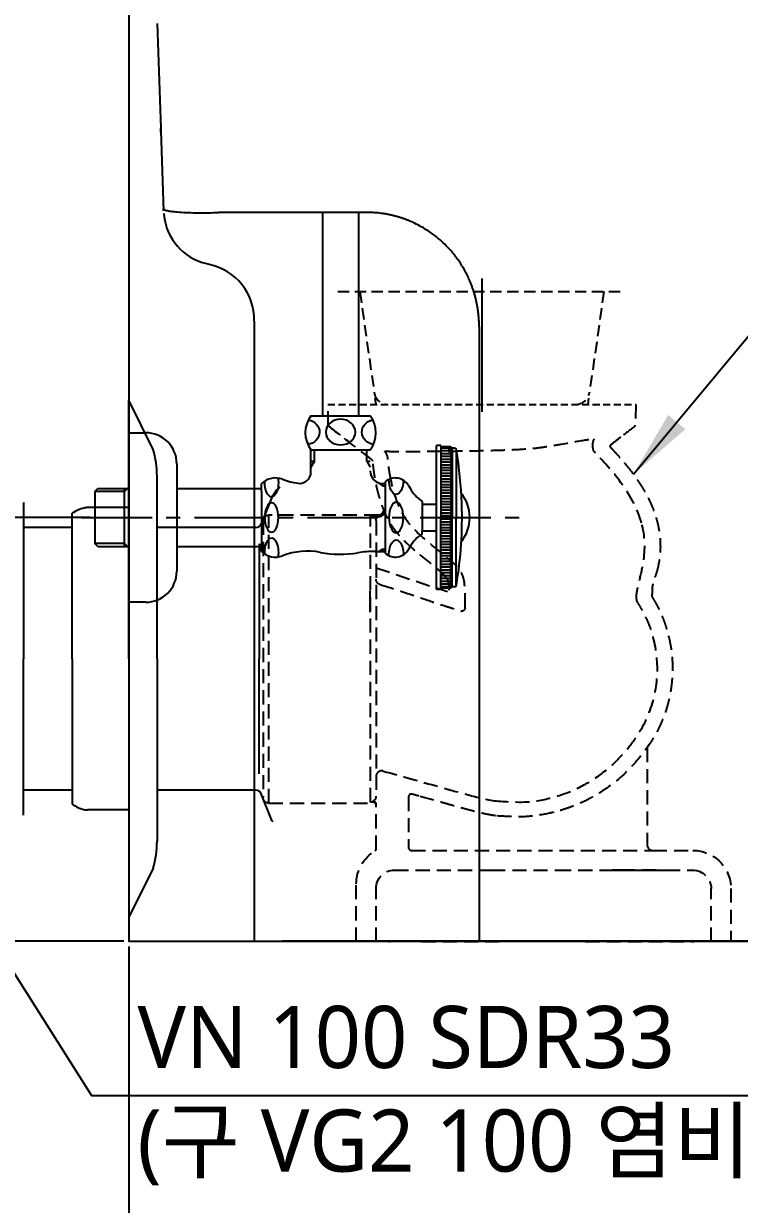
# Model space of a CAD drawing. Extents: x -4358 to 1981, y -50 to 2478.
# Drawn here: x -4144.3 to -3890.9, y 204.5 to 622.4 of the extents above; entities that cross this region are included whole.
import ezdxf

# ---------------------------------------------------------------- set-up
doc = ezdxf.new("R2010")
doc.units = 0
doc.header["$LTSCALE"] = 20
doc.header["$MEASUREMENT"] = 0
for name, pattern in [('CENTER', [2, 1.25, -0.25, 0.25, -0.25]), ('HIDDEN', [0.375, 0.25, -0.125]), ('HIDDEN2', [0.1875, 0.125, -0.0625])]:
    doc.linetypes.add(name, pattern=pattern)
doc.layers.get('0').update_dxf_attribs({"linetype": 'CONTINUOUS'})
doc.layers.get('DEFPOINTS').update_dxf_attribs({"linetype": 'CONTINUOUS'})
for name, color, linetype in [('1', 7, 'CONTINUOUS'), ('2', 2, 'CONTINUOUS'), ('3', 3, 'CONTINUOUS'), ('4', 4, 'CONTINUOUS'), ('6', 6, 'CONTINUOUS'), ('CENTER', 2, 'CENTER'), ('전열', 7, 'CONTINUOUS')]:
    doc.layers.add(name, color=color, linetype=linetype)
doc.styles.add('ROMANS', font='NanumGothic.ttf', dxfattribs={"height": 10.144927})
doc.styles.get("Standard").update_dxf_attribs({"font": 'NanumGothic.ttf'})
doc.dimstyles.get("Standard").update_dxf_attribs({"dimtxt": 2.7, "dimasz": 2.5, "dimexe": 1.5, "dimexo": 1.5, "dimgap": 1.5, "dimtad": 1, "dimdec": 0, "dimlfac": 10, "dimzin": 0, "dimdsep": 46, "dimtxsty": 'Standard', "dimcen": 0, "dimclrt": 2, "dimadec": 0, "dimazin": 0, "dimtfac": 1, "dimtdec": 0, "dimtmove": 0, "dimatfit": 3, "dimfxl": 0, "dimtolj": 1, "dimtzin": 0, "dimarcsym": 0})

# ---------------------------------------------------------------- blocks, each defined once
blk = doc.blocks.new('*D62')
at = {"color": 3, "lineweight": -2}
for p, q in [((-4120.74, 447.62), (-4267.44, 447.62)), ((-4261.44, 423.62), (-4261.44, 397.68)), ((-4261.44, 321.62), (-4261.44, 347.62)), ((-4108.87, 297.62), (-4267.44, 297.62))]:
    blk.add_line(p, q, dxfattribs=at)
at = {"color": 3}
for points in [[(-4265.44, 423.62), (-4257.44, 423.62), (-4261.44, 447.62)], [(-4265.44, 321.62), (-4257.44, 321.62), (-4261.44, 297.62)]]:
    blk.add_solid(points, dxfattribs=at)
at = {"layer": 'DEFPOINTS', "color": 0}
for p in [(-4261.44, 447.62), (-4118.94, 447.62), (-4107.07, 297.62)]:
    blk.add_point(p, dxfattribs=at)
at = {"color": 2, "insert": (-4261.44, 372.65), "char_height": 24, "attachment_point": 5}
blk.add_mtext('\\A1;150', dxfattribs=at)
blk = doc.blocks.new('*D64')
at = {"color": 3, "lineweight": -2}
for p, q in [((-3950.7, 822.85), (-4336.36, 822.85)), ((-4330.36, 798.85), (-4330.36, 585.3)), ((-4330.36, 321.62), (-4330.36, 535.17)), ((-4108.87, 297.62), (-4336.36, 297.62))]:
    blk.add_line(p, q, dxfattribs=at)
at = {"color": 3}
for points in [[(-4334.36, 798.85), (-4326.36, 798.85), (-4330.36, 822.85)], [(-4334.36, 321.62), (-4326.36, 321.62), (-4330.36, 297.62)]]:
    blk.add_solid(points, dxfattribs=at)
at = {"layer": 'DEFPOINTS', "color": 0}
for p in [(-3948.9, 822.85), (-4330.36, 297.62), (-4107.07, 297.62)]:
    blk.add_point(p, dxfattribs=at)
at = {"color": 2, "insert": (-4330.36, 560.24), "char_height": 24, "attachment_point": 5}
blk.add_mtext('\\A1;520', dxfattribs=at)
blk = doc.blocks.new('*D57')
at = {"color": 3, "lineweight": -2}
for p, q in [((-3812.07, 325.82), (-3812.07, 144.64)), ((-4107.07, 295.82), (-4107.07, 144.64)), ((-4083.07, 150.64), (-3836.07, 150.64))]:
    blk.add_line(p, q, dxfattribs=at)
at = {"color": 3}
for points in [[(-4083.07, 154.64), (-4083.07, 146.64), (-4107.07, 150.64)], [(-3836.07, 154.64), (-3836.07, 146.64), (-3812.07, 150.64)]]:
    blk.add_solid(points, dxfattribs=at)
at = {"layer": 'DEFPOINTS', "color": 0}
for p in [(-3812.07, 327.62), (-4107.07, 297.62), (-3812.07, 150.64)]:
    blk.add_point(p, dxfattribs=at)
at = {"color": 2, "insert": (-3959.57, 175.7), "char_height": 24, "attachment_point": 5}
blk.add_mtext('\\A1;295', dxfattribs=at)
blk = doc.blocks.new('*D58')
at = {"color": 3, "lineweight": -2}
for p, q in [((-3441.69, 710.82), (-3441.69, 70.52)), ((-4107.07, 295.82), (-4107.07, 70.52)), ((-4083.07, 76.52), (-3465.69, 76.52))]:
    blk.add_line(p, q, dxfattribs=at)
at = {"color": 3}
for points in [[(-4083.07, 80.52), (-4083.07, 72.52), (-4107.07, 76.52)], [(-3465.69, 80.52), (-3465.69, 72.52), (-3441.69, 76.52)]]:
    blk.add_solid(points, dxfattribs=at)
at = {"layer": 'DEFPOINTS', "color": 0}
for p in [(-3441.69, 712.62), (-4107.07, 297.62), (-3441.69, 76.52)]:
    blk.add_point(p, dxfattribs=at)
at = {"color": 2, "insert": (-3776.63, 101.59), "char_height": 24, "attachment_point": 5}
blk.add_mtext('\\A1;665', dxfattribs=at)

msp = doc.modelspace()

# ---------------------------------------------------------------- linework, layer by layer
for p, q in [((-4097.07, 622.45), (-4096, 592)), ((-4095.93, 592), (-4096, 592)), ((-4095.74, 585.83), (-4095.67, 584.07)), ((-4062.67, 517.18), (-4062.67, 297.62)), ((-3983.03, 515.26), (-3983.03, 297.62)), ((-4050.7, 297.62), (-4052.67, 297.62)), ((-4030.29, 297.62), (-4050.7, 297.62)), ((-4032.48, 297.62), (-3579.6, 297.62)), ((-4008.44, 297.62), (-4030.29, 297.62)), ((-3998.36, 297.62), (-4008.44, 297.62)), ((-3995.25, 297.62), (-3998.36, 297.62)), ((-3975.57, 297.62), (-3995.25, 297.62)), ((-3718.04, 297.62), (-3975.57, 297.62))]:
    msp.add_line(p, q)
at = {"color": 6}
for p, q in [((-4107.07, 397.62), (-4107.07, 489.12)), ((-4098.38, 471.72), (-4107.07, 489.12)), ((-4097.07, 397.62), (-4097.07, 462.23)), ((-4127.07, 397.62), (-4127.07, 449.12)), ((-4107.07, 451.12), (-4121.67, 451.12)), ((-4127.07, 397.62), (-4127.07, 346.12)), ((-4107.07, 397.62), (-4107.07, 306.12)), ((-4097.07, 397.62), (-4097.07, 333.01)), ((-4107.07, 344.12), (-4121.67, 344.12)), ((-4098.38, 323.52), (-4107.07, 306.12))]:
    msp.add_line(p, q, dxfattribs=at)
at = {"color": 2, "linetype": 'HIDDEN2'}
msp.add_line((-4036.57, 487.62), (-3927.56, 487.62), dxfattribs=at)
at = {"color": 2, "linetype": 'HIDDEN'}
for p, q in [((-4036.42, 480.3), (-4036.57, 487.62)), ((-3927.56, 487.62), (-3927.72, 480.31)), ((-4057.51, 346.53), (-4057.51, 448.48)), ((-4018.76, 448.48), (-4057.51, 448.48)), ((-4021.51, 346.92), (-4021.51, 448.3)), ((-4021.51, 448.3), (-4018.76, 448.3)), ((-4018.76, 447.8), (-4020.24, 447.8)), ((-4018.76, 448.3), (-4018.76, 447.8)), ((-4016.76, 450.31), (-4016.76, 450.39)), ((-4016.76, 450.31), (-4016.73, 450.31)), ((-4059.51, 446.48), (-4059.51, 348.53)), ((-4019.51, 446.25), (-4019.51, 348.94)), ((-4019.51, 429.81), (-3994.25, 421.39)), ((-3923.51, 366.07), (-3923.51, 331.8)), ((-4020.01, 346.92), (-4021.51, 346.92)), ((-4020.01, 346.53), (-4020.01, 346.9)), ((-4008.01, 348.74), (-4008.01, 330.8)), ((-4057.51, 346.53), (-4020.01, 346.53)), ((-4019.51, 330.1), (-4019.51, 346.41)), ((-4007.01, 329.8), (-3977.26, 329.8)), ((-4007.01, 329.8), (-3921.51, 329.8)), ((-3921.51, 329.8), (-3907.37, 329.8)), ((-4013.01, 322.8), (-3978.76, 322.8)), ((-3978.76, 322.8), (-3955.42, 322.8)), ((-3955.42, 322.8), (-3916.87, 322.8)), ((-3935.87, 322.8), (-3915.87, 322.8)), ((-3931.37, 322.8), (-3935.87, 322.8)), ((-3931.37, 322.8), (-3935.87, 322.8)), ((-3931.37, 322.8), (-3920.37, 322.8)), ((-3920.37, 322.8), (-3931.37, 322.8)), ((-3920.37, 322.8), (-3931.37, 322.8)), ((-3931.37, 322.8), (-3920.37, 322.8)), ((-3920.37, 322.8), (-3915.87, 322.8)), ((-3920.37, 322.8), (-3915.87, 322.8)), ((-3916.87, 322.8), (-3907.37, 322.8)), ((-4026.51, 297.5), (-4026.51, 317.97)), ((-4019.51, 297.5), (-4019.51, 316.3)), ((-3900.87, 297.5), (-3900.87, 316.3)), ((-3893.87, 316.3), (-3893.87, 297.5)), ((-4016.21, 297.5), (-4016.51, 297.5)), ((-4015.24, 297.5), (-4016.21, 297.5)), ((-4014.95, 297.5), (-4015.24, 297.5)), ((-4014.95, 297.5), (-4014.51, 297.5)), ((-4009.51, 297.5), (-4014.51, 297.5)), ((-4003.37, 297.5), (-4009.51, 297.5)), ((-4003.37, 297.5), (-3975.22, 297.5)), ((-3945.42, 297.5), (-3975.22, 297.5)), ((-3945.42, 297.5), (-3906.87, 297.5)), ((-3890.87, 297.5), (-3906.87, 297.5))]:
    msp.add_line(p, q, dxfattribs=at)
at = {"color": 5}
for p, q in [((-4056.25, 455.04), (-4060.18, 445.37)), ((-4127.07, 444.12), (-4144.3, 444.12)), ((-4097.03, 444.12), (-4097.07, 444.12)), ((-4062.03, 444.12), (-4097.07, 444.12)), ((-4096.86, 444.12), (-4097.07, 444.12)), ((-4060.91, 438.31), (-4060.91, 397.62)), ((-4060.91, 356.93), (-4060.91, 397.62)), ((-4127.07, 351.12), (-4144.3, 351.12)), ((-4097.03, 351.12), (-4097.07, 351.12)), ((-4096.86, 351.12), (-4097.07, 351.12)), ((-4062.03, 351.12), (-4097.07, 351.12)), ((-4056.25, 340.2), (-4060.18, 349.87))]:
    msp.add_line(p, q, dxfattribs=at)
at = {"flags": 128}
for points in [[(-4095.93, 592.04), (-4095.85, 588.78), (-4095.76, 585.61)], [(-4094.65, 555.22), (-4094.52, 553.93), (-4094.35, 552.8)]]:
    msp.add_lwpolyline(points, dxfattribs=at)
for centre, radius, start, end in [((-4075.06, 556.64), 19.67, 191.2535, 259.6615), ((-4082.67, 517.62), 20, 358.75, 78.2575)]:
    msp.add_arc(centre, radius, start, end)
at = {"color": 2, "linetype": 'HIDDEN'}
for centre, radius, start, end in [((-3936.2, 472.88), 0.5, 127.4713, 223.2608), ((-3994.09, 471.86), 0.5, 251.5388, 0.4513), ((-4021.17, 467.54), 0.5, 5.5039, 52.3246), ((-3921.29, 422.74), 0.5, 167.2289, 180.4439), ((-3921.33, 419.74), 0.5, 178.4553, 211.774), ((-3923.01, 366.07), 0.5, 144.9489, 180), ((-4007.01, 348.74), 1, 74.2908, 180), ((-4007.01, 330.8), 1, 180, 270), ((-3921.51, 331.8), 2, 180, 270), ((-4020.01, 330.1), 0.5, 300, 0)]:
    msp.add_arc(centre, radius, start, end, dxfattribs=at)
at = {"color": 6}
for centre, radius, start, end in [((-4132.07, 462.23), 35, 0, 15.7342), ((-4119.68, 438.07), 13.3, 103.9047, 123.7685), ((-4121.67, 446.12), 5, 90, 103.9047), ((-4119.68, 357.17), 13.3, 236.2315, 256.0953), ((-4121.67, 349.12), 5, 256.0953, 270), ((-4132.07, 333.01), 35, 344.2658, 0)]:
    msp.add_arc(centre, radius, start, end, dxfattribs=at)
at = {"color": 5}
for centre, radius, start, end in [((-4047.28, 450.62), 10, 128.9254, 153.7566), ((-4062.03, 446.12), 2, 270, 337.9163), ((-4062.03, 349.12), 2, 22.0837, 90), ((-4047.28, 344.62), 10, 206.2434, 207.6566)]:
    msp.add_arc(centre, radius, start, end, dxfattribs=at)
at = {"color": 2, "linetype": 'HIDDEN', "extrusion": (0, 0, -1)}
for centre, radius, start, end in [((4013.01, 317.97), 13.5, 0, 60), ((3907.37, 316.3), 13.5, 90, 180), ((4013.01, 316.3), 6.5, 0, 90), ((3907.37, 316.3), 6.5, 90, 180)]:
    msp.add_arc(centre, radius, start, end, dxfattribs=at)
at = {"color": 2, "linetype": 'HIDDEN'}
for centre, major_axis, ratio, start_param, end_param in [((-4057.51, 370.35), (2, 0), 0.999742, 3.134879, 3.153966), ((-4020.01, 346.42), (0.354, -0.354), 0.983944, 0.793491, 2.348102), ((-4020.01, 346.41), (0.5, 0), 0.992126, 0, 1.570796)]:
    msp.add_ellipse(centre, major_axis=major_axis, ratio=ratio, start_param=start_param, end_param=end_param, dxfattribs=at)
for points, degree in [([(-4095.77, 585.45), (-4095.44, 575.93), (-4095.11, 566.42), (-4094.78, 556.92)], 3), ([(-4095.67, 584.07), (-4095.77, 585.45)], 1)]:
    msp.add_open_spline(points, degree=degree)
for points, knots in [([(-4094.78, 556.92), (-4094.77, 556.81), (-4094.67, 556.69), (-4094.22, 556.46), (-4093.87, 556.35), (-4092.92, 556.13), (-4092.32, 556.04), (-4090.87, 555.86), (-4090.02, 555.78), (-4088.12, 555.65), (-4087.08, 555.6), (-4084.86, 555.53), (-4083.68, 555.5), (-4081.28, 555.48), (-4080.06, 555.49), (-4077.63, 555.52), (-4076.43, 555.55), (-4075.27, 555.59)], [0, 0, 0, 0, 0.125, 0.125, 0.25, 0.25, 0.375, 0.375, 0.5, 0.5, 0.625, 0.625, 0.75, 0.75, 0.875, 0.875, 1, 1, 1, 1]), ([(-4094.78, 556.88), (-4094.78, 556.89), (-4094.78, 556.9), (-4094.78, 556.92), (-4094.78, 556.92), (-4094.78, 556.92)], [0, 0, 0, 0, 0.321936, 0.655099, 1, 1, 1, 1]), ([(-4094.75, 556.14), (-4094.75, 556.14), (-4094.75, 556.14), (-4094.75, 556.18), (-4094.75, 556.24), (-4094.76, 556.29), (-4094.76, 556.35), (-4094.76, 556.39), (-4094.76, 556.43), (-4094.76, 556.48), (-4094.77, 556.54), (-4094.77, 556.6), (-4094.77, 556.67), (-4094.77, 556.74), (-4094.77, 556.8), (-4094.78, 556.84), (-4094.78, 556.87), (-4094.78, 556.88)], [0, 0, 0, 0, 0.118734, 0.209936, 0.295789, 0.385006, 0.430214, 0.477439, 0.516047, 0.55608, 0.606205, 0.684899, 0.742154, 0.811968, 0.880197, 0.942874, 1, 1, 1, 1]), ([(-4022.96, 555.63), (-4024.64, 555.63), (-4028, 555.63), (-4033, 555.63), (-4037.94, 555.63), (-4042.82, 555.63), (-4047.63, 555.63), (-4052.39, 555.62), (-4057.09, 555.62), (-4061.72, 555.61), (-4066.29, 555.6), (-4070.8, 555.6), (-4073.79, 555.59), (-4075.27, 555.59)], [0, 0, 0, 0, 0.096757, 0.192348, 0.286772, 0.380028, 0.472113, 0.563028, 0.65277, 0.741339, 0.828735, 0.914955, 1, 1, 1, 1]), ([(-3983.03, 515.26), (-3983.03, 515.47), (-3983.03, 515.88), (-3983.04, 516.5), (-3983.06, 517.12), (-3983.09, 517.74), (-3983.13, 518.35), (-3983.18, 518.97), (-3983.24, 519.58), (-3983.31, 520.18), (-3983.38, 520.79), (-3983.47, 521.39), (-3983.56, 521.99), (-3983.67, 522.58), (-3983.78, 523.18), (-3983.89, 523.77), (-3984.02, 524.35), (-3984.16, 524.93), (-3984.3, 525.51), (-3984.45, 526.09), (-3984.61, 526.66), (-3984.78, 527.22), (-3984.95, 527.79), (-3985.14, 528.35), (-3985.33, 528.9), (-3985.53, 529.45), (-3985.73, 530), (-3986.36, 531.59), (-3987.55, 534.19), (-3989.57, 537.64), (-3991.92, 540.87), (-3994.38, 543.62), (-3996.87, 545.97), (-3999.1, 547.74), (-4001.23, 549.22), (-4003.21, 550.43), (-4005.3, 551.54), (-4007.08, 552.35), (-4008.49, 552.93), (-4009.5, 553.3), (-4010.53, 553.66), (-4011.58, 553.98), (-4012.64, 554.28), (-4013.72, 554.56), (-4014.83, 554.8), (-4015.94, 555.02), (-4017.08, 555.21), (-4018.23, 555.36), (-4019.39, 555.48), (-4020.57, 555.57), (-4021.76, 555.62), (-4022.56, 555.63), (-4022.96, 555.63)], [0, 0, 0, 0, 0.00991, 0.019796, 0.029655, 0.039489, 0.049296, 0.059077, 0.068831, 0.078558, 0.088258, 0.097931, 0.107577, 0.117195, 0.126786, 0.13635, 0.145886, 0.155394, 0.164876, 0.174329, 0.183755, 0.193154, 0.202525, 0.21187, 0.221187, 0.230477, 0.23974, 0.248976, 0.312279, 0.375571, 0.438843, 0.502086, 0.55081, 0.601393, 0.637152, 0.673759, 0.711215, 0.749519, 0.766356, 0.783353, 0.80051, 0.817829, 0.835309, 0.852951, 0.870757, 0.888727, 0.906861, 0.92516, 0.943624, 0.962253, 0.981045, 1, 1, 1, 1])]:
    msp.add_open_spline(points, degree=3, knots=knots)
for points, knots in [([(-4036.42, 480.3), (-4036.42, 480.24), (-4036.41, 480.18), (-4036.37, 480.08), (-4036.34, 480.03), (-4036.28, 479.96), (-4036.25, 479.93), (-4036.23, 479.91)], [0, 0, 0, 0, 0.380921, 0.380921, 0.760557, 0.760557, 1, 1, 1, 1]), ([(-4036.23, 479.91), (-4033.92, 478.1), (-4031.62, 476.3), (-4029.18, 474.4), (-4029.05, 474.29), (-4028.91, 474.19)], [0.0055737, 0.0055737, 0.0055737, 0.0055737, 0.946357, 0.946357, 1, 1, 1, 1]), ([(-4020.86, 467.94), (-4021.95, 468.78), (-4023.05, 469.63), (-4025.86, 471.81), (-4027.59, 473.16), (-4031.62, 476.3), (-4033.92, 478.1), (-4036.23, 479.91)], [0, 0, 0, 0, 0.212526, 0.212526, 0.548914, 0.548914, 1, 1, 1, 1]), ([(-3927.91, 479.92), (-3929.31, 478.83), (-3930.72, 477.74), (-3933.58, 475.52), (-3935.04, 474.4), (-3936.51, 473.28)], [0, 0, 0, 0, 0.491962, 0.491962, 1, 1, 1, 1]), ([(-3927.91, 479.92), (-3927.86, 479.96), (-3927.82, 480), (-3927.76, 480.1), (-3927.74, 480.15), (-3927.72, 480.24), (-3927.72, 480.28), (-3927.72, 480.31)], [0, 0, 0, 0, 0.381879, 0.381879, 0.764662, 0.764662, 1, 1, 1, 1]), ([(-4016.42, 471.09), (-4016.31, 471.08), (-4016.17, 471.08), (-4015.52, 471.06), (-4014.81, 471.05), (-4012.02, 471.02), (-4009.27, 471.01), (-4002.41, 471.04), (-3998.29, 471.07), (-3989.35, 471.18), (-3984.56, 471.25), (-3977.46, 471.42), (-3975.1, 471.49), (-3970.48, 471.67), (-3968.23, 471.78), (-3964.95, 472.02), (-3963.87, 472.11), (-3961.75, 472.35), (-3960.7, 472.5), (-3957.63, 472.96), (-3955.67, 473.29), (-3950.2, 474.28), (-3947.15, 474.82), (-3943.98, 475.31), (-3943.15, 475.41), (-3942.42, 475.49), (-3942.27, 475.5), (-3942.15, 475.51)], [0, 0, 0, 0, 0.022457, 0.022457, 0.090678, 0.090678, 0.22712, 0.22712, 0.363562, 0.363562, 0.500004, 0.500004, 0.568225, 0.568225, 0.636446, 0.636446, 0.670556, 0.670556, 0.704667, 0.704667, 0.772888, 0.772888, 0.90933, 0.90933, 0.977551, 0.977551, 1, 1, 1, 1]), ([(-3942.1, 470.71), (-3942.39, 471.02), (-3942.53, 471.44), (-3942.72, 472.26), (-3942.76, 472.68), (-3942.77, 473.52), (-3942.73, 473.94), (-3942.56, 474.77), (-3942.43, 475.19), (-3942.15, 475.51)], [0, 0, 0, 0, 0.25, 0.25, 0.5, 0.5, 0.75, 0.75, 1, 1, 1, 1]), ([(-3936.57, 472.54), (-3936.51, 472.48), (-3936.45, 472.42), (-3936.11, 472.05), (-3935.82, 471.74), (-3935.25, 471.12), (-3934.96, 470.81), (-3934.09, 469.85), (-3933.51, 469.2), (-3932.66, 468.22), (-3932.37, 467.89), (-3931.94, 467.38), (-3931.8, 467.22), (-3931.52, 466.88), (-3931.37, 466.71), (-3930.95, 466.19), (-3930.66, 465.84), (-3930.09, 465.13), (-3929.81, 464.78), (-3928.96, 463.69), (-3928.4, 462.94), (-3927.58, 461.79), (-3927.31, 461.4), (-3926.77, 460.62), (-3926.5, 460.22), (-3925.98, 459.42), (-3925.72, 459.01), (-3925.2, 458.18), (-3924.95, 457.76), (-3924.2, 456.48), (-3923.71, 455.59), (-3922.77, 453.75), (-3922.32, 452.8), (-3921.48, 450.83), (-3921.09, 449.81), (-3920.65, 448.49), (-3920.57, 448.23), (-3920.4, 447.69), (-3920.32, 447.42), (-3920.09, 446.61), (-3919.95, 446.06), (-3919.55, 444.39), (-3919.33, 443.25), (-3919.09, 441.51), (-3919.03, 440.92), (-3918.96, 440.17), (-3918.95, 440.02), (-3918.93, 439.72), (-3918.92, 439.57), (-3918.9, 439.12), (-3918.88, 438.82), (-3918.86, 437.92), (-3918.85, 437.31), (-3918.88, 436.11), (-3918.92, 435.51), (-3919.06, 433.71), (-3919.22, 432.51), (-3919.45, 431.32)], [0, 0, 0, 0, 0.006479, 0.006479, 0.039596, 0.039596, 0.072713, 0.072713, 0.138948, 0.138948, 0.172066, 0.172066, 0.188624, 0.188624, 0.205183, 0.205183, 0.2383, 0.2383, 0.271418, 0.271418, 0.337652, 0.337652, 0.37077, 0.37077, 0.403887, 0.403887, 0.437005, 0.437005, 0.470122, 0.470122, 0.536357, 0.536357, 0.602591, 0.602591, 0.668826, 0.668826, 0.685385, 0.685385, 0.701944, 0.701944, 0.735061, 0.735061, 0.801296, 0.801296, 0.834413, 0.834413, 0.842692, 0.842692, 0.850972, 0.850972, 0.86753, 0.86753, 0.900648, 0.900648, 0.933765, 0.933765, 1, 1, 1, 1]), ([(-4015.38, 468.91), (-4015.41, 469.18), (-4015.51, 469.44), (-4015.7, 469.94), (-4015.82, 470.19), (-4016.08, 470.66), (-4016.22, 470.9), (-4016.42, 471.09)], [0, 0, 0, 0, 0.335594, 0.335594, 0.662972, 0.662972, 1, 1, 1, 1]), ([(-4014.18, 460.72), (-4014.41, 461.85), (-4014.62, 462.99), (-4014.92, 464.94), (-4015.03, 465.76), (-4015.22, 467.35), (-4015.31, 468.13), (-4015.38, 468.91)], [0, 0, 0, 0, 0.419048, 0.419048, 0.715803, 0.715803, 1, 1, 1, 1]), ([(-3925.49, 445.67), (-3926.88, 450.57), (-3929.31, 455.02), (-3935.16, 463.3), (-3938.55, 467.08), (-3942.1, 470.71)], [0, 0, 0, 0, 0.5, 0.5, 1, 1, 1, 1]), ([(-3994.53, 426.15), (-3994.71, 426.37), (-3994.9, 426.59), (-3995.15, 426.87), (-3995.2, 426.92), (-3995.3, 427.03), (-3995.35, 427.09), (-3995.51, 427.26), (-3995.62, 427.37), (-3995.8, 427.55), (-3995.86, 427.61), (-3995.97, 427.72), (-3996.04, 427.78), (-3996.22, 427.96), (-3996.34, 428.08), (-3996.72, 428.44), (-3996.98, 428.68), (-3997.53, 429.18), (-3997.82, 429.43), (-3998.42, 429.94), (-3998.73, 430.2), (-3999.12, 430.52), (-3999.2, 430.59), (-3999.36, 430.72), (-3999.6, 430.92), (-3999.84, 431.11), (-4000.09, 431.31), (-4000.17, 431.38), (-4000.34, 431.51), (-4000.59, 431.71), (-4000.85, 431.91), (-4001.21, 432.2), (-4001.39, 432.34), (-4001.76, 432.63), (-4001.95, 432.79), (-4002.34, 433.09), (-4002.54, 433.25), (-4002.93, 433.57), (-4003.13, 433.73), (-4003.53, 434.05), (-4003.74, 434.22), (-4004.14, 434.55), (-4004.35, 434.72), (-4004.75, 435.06), (-4004.96, 435.23), (-4005.36, 435.57), (-4005.57, 435.75), (-4005.87, 436.01), (-4005.98, 436.1), (-4006.18, 436.28), (-4006.28, 436.37), (-4006.59, 436.64), (-4006.8, 436.82), (-4007.21, 437.2), (-4007.42, 437.39), (-4007.84, 437.77), (-4008.05, 437.97), (-4008.47, 438.37), (-4008.68, 438.57), (-4008.99, 438.87), (-4009.09, 438.98), (-4009.3, 439.18), (-4009.4, 439.29), (-4009.61, 439.5), (-4009.72, 439.61), (-4009.93, 439.82), (-4010.04, 439.93), (-4010.36, 440.27), (-4010.59, 440.51), (-4010.93, 440.9), (-4011.05, 441.03), (-4011.29, 441.3), (-4011.53, 441.58), (-4011.78, 441.87), (-4011.96, 442.09), (-4012.02, 442.17), (-4012.15, 442.32), (-4012.33, 442.55), (-4012.51, 442.79), (-4012.74, 443.1), (-4012.86, 443.26), (-4013.2, 443.73), (-4013.42, 444.05), (-4013.84, 444.69), (-4014.05, 445.01), (-4014.34, 445.5), (-4014.44, 445.66), (-4014.63, 445.99), (-4014.72, 446.15), (-4014.99, 446.63), (-4015.16, 446.95), (-4015.4, 447.42), (-4015.48, 447.57), (-4015.63, 447.88), (-4015.71, 448.03), (-4015.92, 448.48), (-4016.06, 448.78), (-4016.23, 449.15), (-4016.26, 449.22), (-4016.33, 449.37), (-4016.36, 449.45), (-4016.46, 449.67), (-4016.52, 449.81), (-4016.71, 450.25), (-4016.83, 450.55), (-4017.06, 451.14), (-4017.18, 451.44), (-4017.4, 452.03), (-4017.5, 452.33), (-4017.71, 452.92), (-4017.81, 453.21), (-4018, 453.8), (-4018.09, 454.09), (-4018.27, 454.67), (-4018.35, 454.96), (-4018.77, 456.4), (-4019.05, 457.54), (-4019.36, 458.93), (-4019.42, 459.21), (-4019.53, 459.77), (-4019.59, 460.05), (-4019.75, 460.88), (-4019.85, 461.43), (-4019.99, 462.26), (-4020.03, 462.53), (-4020.12, 463.08), (-4020.18, 463.5), (-4020.24, 463.91), (-4020.28, 464.18), (-4020.29, 464.32), (-4020.35, 464.73), (-4020.4, 465.14), (-4020.45, 465.55), (-4020.48, 465.81), (-4020.5, 465.95), (-4020.54, 466.35), (-4020.6, 466.85), (-4020.65, 467.35), (-4020.67, 467.59)], [0, 0, 0, 0, 0.031796, 0.031796, 0.039745, 0.039745, 0.047694, 0.047694, 0.063592, 0.063592, 0.071541, 0.071541, 0.07949, 0.07949, 0.095388, 0.095388, 0.127185, 0.127185, 0.158981, 0.158981, 0.190777, 0.190777, 0.198726, 0.198726, 0.206675, 0.222573, 0.222573, 0.230522, 0.230522, 0.238471, 0.254369, 0.254369, 0.270267, 0.270267, 0.286165, 0.286165, 0.302063, 0.302063, 0.317961, 0.317961, 0.333859, 0.333859, 0.349758, 0.349758, 0.365656, 0.365656, 0.381554, 0.381554, 0.389503, 0.389503, 0.397452, 0.397452, 0.41335, 0.41335, 0.429248, 0.429248, 0.445146, 0.445146, 0.461044, 0.461044, 0.468993, 0.468993, 0.476942, 0.476942, 0.484891, 0.484891, 0.49284, 0.49284, 0.508738, 0.508738, 0.516687, 0.516687, 0.524636, 0.532585, 0.532585, 0.53656, 0.53656, 0.540534, 0.548483, 0.548483, 0.556432, 0.556432, 0.57233, 0.57233, 0.588229, 0.588229, 0.596178, 0.596178, 0.604127, 0.604127, 0.620025, 0.620025, 0.627974, 0.627974, 0.635923, 0.635923, 0.651821, 0.651821, 0.655795, 0.655795, 0.65977, 0.65977, 0.667719, 0.667719, 0.683617, 0.683617, 0.699515, 0.699515, 0.715413, 0.715413, 0.731311, 0.731311, 0.747209, 0.747209, 0.763107, 0.763107, 0.8267, 0.8267, 0.842598, 0.842598, 0.858496, 0.858496, 0.890292, 0.890292, 0.90619, 0.90619, 0.922088, 0.930037, 0.930037, 0.937986, 0.937986, 0.953884, 0.961833, 0.961833, 0.969782, 0.969782, 0.98568, 1, 1, 1, 1]), ([(-3990.77, 430.11), (-3991.88, 431.33), (-3993.15, 432.39), (-3995.67, 434.52), (-3996.96, 435.55), (-4000.83, 438.65), (-4003.37, 440.78), (-4006.79, 444.31), (-4007.87, 445.54), (-4009.73, 448.26), (-4010.52, 449.74), (-4012.56, 454.28), (-4013.5, 457.46), (-4014.18, 460.72)], [0, 0, 0, 0, 0.125, 0.125, 0.25, 0.25, 0.5, 0.5, 0.625, 0.625, 0.75, 0.75, 1, 1, 1, 1]), ([(-4059.51, 446.48), (-4059.51, 446.68), (-4059.48, 446.89), (-4059.35, 447.29), (-4059.25, 447.5), (-4058.98, 447.86), (-4058.81, 448.02), (-4058.44, 448.27), (-4058.23, 448.36), (-4057.85, 448.46), (-4057.68, 448.48), (-4057.51, 448.48)], [0, 0, 0, 0, 0.194193, 0.194193, 0.409041, 0.409041, 0.623829, 0.623829, 0.838525, 0.838525, 1, 1, 1, 1]), ([(-4020.24, 447.8), (-4020.35, 447.89), (-4020.47, 447.97), (-4020.77, 448.14), (-4020.97, 448.21), (-4021.27, 448.28), (-4021.39, 448.29), (-4021.51, 448.3), (-4021.51, 448.3), (-4021.51, 448.3)], [0, 0, 0, 0, 0.286477, 0.286477, 0.732044, 0.732044, 0.993904, 0.993904, 1, 1, 1, 1]), ([(-4020.24, 447.8), (-4020.08, 447.67), (-4019.93, 447.5), (-4019.7, 447.13), (-4019.61, 446.92), (-4019.53, 446.55), (-4019.51, 446.4), (-4019.51, 446.25)], [0, 0, 0, 0, 0.363409, 0.363409, 0.744982, 0.744982, 1, 1, 1, 1]), ([(-4018.76, 448.48), (-4018.54, 448.48), (-4018.31, 448.52), (-4017.89, 448.67), (-4017.69, 448.78), (-4017.34, 449.06), (-4017.18, 449.23), (-4016.95, 449.61), (-4016.86, 449.82), (-4016.78, 450.16), (-4016.77, 450.28), (-4016.76, 450.4)], [0, 0, 0, 0, 0.22077, 0.22077, 0.441538, 0.441538, 0.662349, 0.662349, 0.883252, 0.883252, 1, 1, 1, 1]), ([(-4018.76, 448.3), (-4018.62, 448.3), (-4018.47, 448.32), (-4018.11, 448.4), (-4017.9, 448.48), (-4017.52, 448.72), (-4017.34, 448.88), (-4017.06, 449.23), (-4016.95, 449.43), (-4016.8, 449.86), (-4016.76, 450.09), (-4016.76, 450.31)], [0, 0, 0, 0, 0.137447, 0.137447, 0.352153, 0.352153, 0.567776, 0.567776, 0.783861, 0.783861, 1, 1, 1, 1]), ([(-4016.39, 449.52), (-4016.39, 449.5), (-4016.4, 449.49), (-4016.5, 449.21), (-4016.64, 448.96), (-4016.99, 448.52), (-4017.21, 448.33), (-4017.68, 448.03), (-4017.95, 447.92), (-4018.4, 447.82), (-4018.58, 447.8), (-4018.76, 447.8)], [0, 0, 0, 0, 0.012603, 0.012603, 0.284575, 0.284575, 0.55614, 0.55614, 0.826724, 0.826724, 1, 1, 1, 1]), ([(-3927.07, 417.94), (-3927.44, 419.08), (-3927.28, 420.29), (-3926.91, 422.61), (-3926.63, 423.75), (-3925.8, 427.18), (-3925.25, 429.46), (-3924.14, 436.42), (-3924.19, 441.12), (-3925.49, 445.67)], [0, 0, 0, 0, 0.125, 0.125, 0.25, 0.25, 0.5, 0.5, 1, 1, 1, 1]), ([(-3919.45, 431.32), (-3919.55, 430.78), (-3919.67, 430.24), (-3919.94, 429.13), (-3920.11, 428.53), (-3920.3, 427.92), (-3920.32, 427.85), (-3920.33, 427.81), (-3920.37, 427.71), (-3920.39, 427.64), (-3920.46, 427.43), (-3920.5, 427.3), (-3920.63, 426.93), (-3920.71, 426.71), (-3920.86, 426.3), (-3920.92, 426.13), (-3921.04, 425.82), (-3921.08, 425.69), (-3921.13, 425.55), (-3921.14, 425.52), (-3921.16, 425.48), (-3921.17, 425.45), (-3921.19, 425.39), (-3921.2, 425.34), (-3921.25, 425.22), (-3921.27, 425.14), (-3921.33, 424.93), (-3921.36, 424.82), (-3921.39, 424.71), (-3921.39, 424.69), (-3921.4, 424.67), (-3921.4, 424.67), (-3921.4, 424.66), (-3921.4, 424.65), (-3921.41, 424.63), (-3921.41, 424.61), (-3921.43, 424.51), (-3921.46, 424.36), (-3921.52, 424.06), (-3921.54, 423.94), (-3921.58, 423.78), (-3921.58, 423.74), (-3921.59, 423.69), (-3921.6, 423.67), (-3921.61, 423.64), (-3921.61, 423.62), (-3921.63, 423.53), (-3921.64, 423.47), (-3921.7, 423.18), (-3921.75, 423), (-3921.78, 422.85)], [0, 0, 0, 0, 0.125917, 0.125917, 0.251835, 0.259705, 0.259705, 0.267575, 0.267575, 0.283314, 0.283314, 0.314794, 0.314794, 0.377752, 0.377752, 0.440711, 0.440711, 0.50367, 0.50367, 0.519409, 0.519409, 0.535149, 0.535149, 0.566628, 0.566628, 0.629587, 0.629587, 0.755505, 0.755505, 0.786984, 0.786984, 0.794854, 0.794854, 0.802724, 0.802724, 0.818463, 0.818463, 0.881422, 0.881422, 0.912901, 0.912901, 0.920771, 0.920771, 0.924706, 0.924706, 0.928641, 0.928641, 0.944381, 0.944381, 1, 1, 1, 1]), ([(-3987.98, 415.84), (-3987.97, 418.33), (-3987.91, 420.83), (-3988.2, 424.55), (-3988.37, 425.79), (-3989.24, 428.13), (-3989.95, 429.16), (-3990.77, 430.11)], [0, 0, 0, 0, 0.5, 0.5, 0.75, 0.75, 1, 1, 1, 1]), ([(-4018.07, 423.86), (-4018.28, 423.92), (-4018.49, 424.02), (-4018.85, 424.28), (-4019.02, 424.45), (-4019.27, 424.81), (-4019.37, 425.02), (-4019.48, 425.41), (-4019.51, 425.6), (-4019.51, 425.79)], [0, 0, 0, 0, 0.260871, 0.260871, 0.522571, 0.522571, 0.78357, 0.78357, 1, 1, 1, 1]), ([(-4018.07, 423.86), (-4012.88, 422.35), (-4007.78, 420.55), (-4000.08, 417.98), (-3997.52, 417.13), (-3993.66, 415.88), (-3992.37, 415.48), (-3990.76, 414.96), (-3990.44, 414.86), (-3989.8, 414.65), (-3989.47, 414.47), (-3988.81, 414.63), (-3988.5, 414.78), (-3988.11, 415.09), (-3987.99, 415.22), (-3987.85, 415.52), (-3987.89, 415.71), (-3987.98, 415.84)], [0, 0, 0, 0, 0.5, 0.5, 0.75, 0.75, 0.875, 0.875, 0.90625, 0.90625, 0.9375, 0.9375, 0.96875, 0.96875, 0.984375, 0.984375, 1, 1, 1, 1]), ([(-3921.79, 422.74), (-3921.79, 422.3), (-3921.79, 421.9), (-3921.79, 421.48), (-3921.79, 421.43), (-3921.8, 421.34), (-3921.8, 421.19), (-3921.8, 421.04), (-3921.8, 420.74), (-3921.81, 420.53), (-3921.81, 420.26), (-3921.81, 420.21), (-3921.82, 420.11), (-3921.82, 420.06), (-3921.82, 419.92), (-3921.82, 419.83), (-3921.83, 419.75)], [0, 0, 0, 0, 0.393732, 0.393732, 0.445116, 0.445116, 0.496499, 0.599266, 0.599266, 0.804799, 0.804799, 0.856182, 0.856182, 0.907565, 0.907565, 1, 1, 1, 1]), ([(-3921.75, 419.48), (-3921.63, 419.29), (-3921.52, 419.09), (-3921.1, 418.4), (-3920.73, 417.76), (-3920.37, 417.1), (-3920.22, 416.84), (-3920.15, 416.71), (-3919.94, 416.3), (-3919.8, 416.04), (-3919.12, 414.69), (-3918.62, 413.59), (-3917.93, 411.92), (-3917.72, 411.37), (-3917.3, 410.24), (-3917.11, 409.68), (-3916.18, 406.84), (-3915.61, 404.51), (-3915.01, 400.95), (-3914.85, 399.76), (-3914.69, 397.96), (-3914.64, 397.36), (-3914.58, 396.15), (-3914.56, 395.55), (-3914.51, 392.52), (-3914.66, 390.1), (-3915.15, 386.5), (-3915.36, 385.3), (-3915.74, 383.51), (-3915.88, 382.92), (-3916.17, 381.74), (-3916.34, 381.15), (-3916.85, 379.39), (-3917.24, 378.22), (-3917.91, 376.48), (-3918.25, 375.62), (-3918.63, 374.76), (-3918.83, 374.33), (-3918.89, 374.19), (-3919.02, 373.9), (-3919.09, 373.76), (-3919.7, 372.49), (-3920.27, 371.4), (-3921.19, 369.8), (-3921.51, 369.28), (-3922.15, 368.25), (-3922.48, 367.74), (-3923.02, 366.94), (-3923.22, 366.65), (-3923.42, 366.36)], [0, 0, 0, 0, 0.01253, 0.01253, 0.044806, 0.052875, 0.052875, 0.060944, 0.060944, 0.077082, 0.077082, 0.141634, 0.141634, 0.17391, 0.17391, 0.206186, 0.206186, 0.33529, 0.33529, 0.399842, 0.399842, 0.432118, 0.432118, 0.464393, 0.464393, 0.593497, 0.593497, 0.658049, 0.658049, 0.690325, 0.690325, 0.722601, 0.722601, 0.787153, 0.787153, 0.819429, 0.835567, 0.835567, 0.843636, 0.843636, 0.851705, 0.851705, 0.916257, 0.916257, 0.948533, 0.948533, 0.980809, 0.980809, 1, 1, 1, 1]), ([(-3935.69, 360.21), (-3933.8, 362.01), (-3932.03, 363.9), (-3930.39, 365.9), (-3928.92, 367.69), (-3927.55, 369.57), (-3925.09, 373.53), (-3924, 375.64), (-3921.35, 382.09), (-3920.29, 386.71), (-3919.7, 396), (-3920.16, 400.71), (-3921.96, 407.46), (-3922.74, 409.65), (-3924.18, 412.83), (-3924.7, 413.87), (-3925.56, 415.41), (-3925.86, 415.92), (-3926.48, 416.92), (-3926.81, 417.41), (-3927.07, 417.94)], [-0.139058, -0.139058, -0.139058, -0.139058, 0, 0, 0, 0.125, 0.125, 0.25, 0.25, 0.5, 0.5, 0.75, 0.75, 0.875, 0.875, 0.9375, 0.9375, 0.96875, 0.96875, 1, 1, 1, 1]), ([(-3923.49, 366.22), (-3921.16, 369.78), (-3923.22, 366.55), (-3925.51, 363.6), (-3928.33, 359.97), (-3931.5, 356.74), (-3935.01, 353.94), (-3935.92, 353.22), (-3936.84, 352.53), (-3938.8, 351.16), (-3939.83, 350.48), (-3941.42, 349.52), (-3941.95, 349.21), (-3943.03, 348.6), (-3943.57, 348.31), (-3946.32, 346.88), (-3948.59, 345.88), (-3952.09, 344.61), (-3953.27, 344.22), (-3955.66, 343.53), (-3956.87, 343.22), (-3960.53, 342.41), (-3963, 342.03), (-3967.91, 341.61), (-3970.33, 341.56), (-3977.26, 342.06)], [-0.609623, -0.609623, -0.609623, -0.609623, -0.336438, -0.336438, -0.336438, 0, 0, 0, 0.086539, 0.086539, 0.178488, 0.178488, 0.224462, 0.224462, 0.270436, 0.270436, 0.454332, 0.454332, 0.546281, 0.546281, 0.638229, 0.638229, 0.822125, 0.822125, 1, 1, 1, 1]), ([(-3977.68, 347.37), (-3968.97, 346.66), (-3965.6, 346.88), (-3959.06, 347.92), (-3955.87, 348.75), (-3949.64, 351.03), (-3946.6, 352.48), (-3940.96, 355.89), (-3938.31, 357.86), (-3935.85, 360.11)], [0, 0, 0, 0, 0.25, 0.25, 0.5, 0.5, 0.75, 0.75, 1, 1, 1, 1]), ([(-3935.69, 360.21), (-3935.71, 360.2), (-3935.72, 360.2), (-3935.78, 360.17), (-3935.81, 360.14), (-3935.85, 360.11)], [0.8435454, 0.8435454, 0.8435454, 0.8435454, 0.8845646, 0.8845646, 1, 1, 1, 1]), ([(-4016.98, 357.88), (-4017.19, 357.94), (-4017.42, 357.96), (-4017.86, 357.93), (-4018.09, 357.88), (-4018.49, 357.71), (-4018.69, 357.58), (-4019.02, 357.28), (-4019.16, 357.1), (-4019.37, 356.71), (-4019.45, 356.49), (-4019.5, 356.16), (-4019.51, 356.05), (-4019.51, 355.94)], [0, 0, 0, 0, 0.181719, 0.181719, 0.363512, 0.363512, 0.545023, 0.545023, 0.727439, 0.727439, 0.912046, 0.912046, 1, 1, 1, 1]), ([(-4016.98, 357.88), (-4010.44, 356.06), (-4003.9, 354.22), (-3994.1, 351.45), (-3990.84, 350.52), (-3984.29, 348.77), (-3981.01, 347.92), (-3977.68, 347.37)], [0, 0, 0, 0, 0.5, 0.5, 0.75, 0.75, 1, 1, 1, 1]), ([(-4057.51, 346.53), (-4057.62, 346.53), (-4057.74, 346.54), (-4057.99, 346.58), (-4058.12, 346.62), (-4058.46, 346.75), (-4058.66, 346.87), (-4058.99, 347.17), (-4059.14, 347.34), (-4059.36, 347.73), (-4059.44, 347.95), (-4059.5, 348.29), (-4059.51, 348.41), (-4059.51, 348.53)], [0, 0, 0, 0, 0.108031, 0.108031, 0.241185, 0.241185, 0.45608, 0.45608, 0.670971, 0.670971, 0.885928, 0.885928, 1, 1, 1, 1]), ([(-4021.51, 346.92), (-4021.51, 346.92), (-4021.51, 346.92), (-4021.31, 346.93), (-4021.12, 346.97), (-4020.79, 347.08), (-4020.65, 347.14), (-4020.52, 347.22)], [0, 0, 0, 0, 0.00831, 0.00831, 0.582113, 0.582113, 1, 1, 1, 1]), ([(-4019.54, 348.66), (-4019.56, 348.51), (-4019.6, 348.37), (-4019.73, 348.02), (-4019.85, 347.82), (-4020.15, 347.47), (-4020.33, 347.33), (-4020.52, 347.22)], [0, 0, 0, 0, 0.248236, 0.248236, 0.626185, 0.626185, 1, 1, 1, 1]), ([(-4019.54, 348.66), (-4019.53, 348.7), (-4019.53, 348.73), (-4019.52, 348.79), (-4019.52, 348.82), (-4019.51, 348.88), (-4019.51, 348.9), (-4019.51, 348.93), (-4019.51, 348.94), (-4019.51, 348.94)], [0, 0, 0, 0, 0.277961, 0.277961, 0.556101, 0.556101, 0.83194, 0.83194, 1, 1, 1, 1]), ([(-3977.26, 342.06), (-3977.47, 342.09), (-3977.68, 342.12), (-3977.99, 342.16), (-3978.1, 342.18), (-3978.3, 342.21), (-3978.61, 342.26), (-3978.91, 342.32), (-3979.3, 342.39), (-3979.5, 342.42), (-3979.88, 342.5), (-3980.07, 342.53), (-3980.64, 342.65), (-3981.01, 342.72), (-3981.54, 342.84), (-3981.72, 342.88), (-3981.98, 342.94), (-3982.07, 342.96), (-3982.24, 343), (-3982.5, 343.06), (-3982.75, 343.12), (-3983.09, 343.2), (-3983.25, 343.24), (-3983.75, 343.36), (-3984.09, 343.44), (-3985.07, 343.69), (-3985.71, 343.86), (-3986.99, 344.19), (-3987.61, 344.36), (-3988.54, 344.61), (-3988.84, 344.7), (-3989.3, 344.82), (-3989.45, 344.86), (-3989.75, 344.95), (-3990.51, 345.16), (-3991.27, 345.37), (-3992.47, 345.7), (-3993.07, 345.87), (-3994.87, 346.37), (-3996.06, 346.7), (-3999.65, 347.71), (-4002.04, 348.38), (-4004.42, 349.04)], [0, 0, 0, 0, 0.017759, 0.017759, 0.026529, 0.026529, 0.035299, 0.052839, 0.052839, 0.070379, 0.070379, 0.087919, 0.087919, 0.122999, 0.122999, 0.140539, 0.140539, 0.149309, 0.149309, 0.158079, 0.175619, 0.175619, 0.193159, 0.193159, 0.228239, 0.228239, 0.298399, 0.298399, 0.368559, 0.368559, 0.403639, 0.403639, 0.421179, 0.421179, 0.438719, 0.508879, 0.508879, 0.579039, 0.579039, 0.71936, 0.71936, 1, 1, 1, 1]), ([(-4019.51, 346.03), (-4019.51, 346.08), (-4019.52, 346.14), (-4019.56, 346.24), (-4019.59, 346.29), (-4019.66, 346.38), (-4019.7, 346.42), (-4019.79, 346.48), (-4019.85, 346.5), (-4019.94, 346.52), (-4019.97, 346.53), (-4020.01, 346.53)], [0, 0, 0, 0, 0.215055, 0.215055, 0.430112, 0.430112, 0.645129, 0.645129, 0.860058, 0.860058, 1, 1, 1, 1])]:
    msp.add_open_spline(points, degree=3, knots=knots, dxfattribs=at)
for points in [[(-3932.85, 476.09), (-3934.07, 475.15), (-3935.28, 474.21), (-3936.51, 473.28)], [(-4018.76, 448.3), (-4018.76, 448.39), (-4018.76, 448.45), (-4018.76, 448.48)], [(-3993.59, 421.87), (-3993.6, 423.51), (-3993.7, 425.16), (-3994.53, 426.15)], [(-4020.01, 346.9), (-4020.01, 346.91), (-4020.01, 346.91), (-4020.01, 346.92)], [(-4004.42, 349.04), (-4005.19, 349.26), (-4005.97, 349.48), (-4006.74, 349.7)], [(-4019.51, 346.42), (-4019.51, 346.42), (-4019.51, 346.41), (-4019.51, 346.41)], [(-3977.26, 342.36), (-3977.26, 342.33), (-3977.26, 342.29), (-3977.26, 342.26)]]:
    msp.add_open_spline(points, degree=3, dxfattribs=at)
at = {"layer": '1', "color": 1, "linetype": 'CENTER'}
msp.add_line((-4123.84, 447.62), (-3965.18, 447.62), dxfattribs=at)
at = {"layer": '2', "color": 7, "linetype": 'HIDDEN', "ltscale": 0.8}
for p, q in [((-4033.07, 527.62), (-3931.07, 527.62)), ((-4025.28, 527.62), (-4020.18, 491.91)), ((-3938.85, 527.62), (-3943.95, 491.91)), ((-4019.89, 489.89), (-4019.57, 487.62)), ((-3944.24, 489.89), (-3944.57, 487.62))]:
    msp.add_line(p, q, dxfattribs=at)
for centre, start, end in [((-4015.23, 492.62), 188.1301, 270), ((-3948.9, 492.62), 270, 351.8699)]:
    msp.add_arc(centre, 5, start, end, dxfattribs=at)
at = {"layer": '3'}
msp.add_lwpolyline([(-4174.87, 329.3), (-4120.23, 242.99), (-3822.73, 242.99)], dxfattribs=at)
at = {"layer": '4'}
for p, q in [((-4038.42, 555.63), (-4038.42, 483.62)), ((-4025.72, 555.63), (-4025.72, 483.62)), ((-4042.57, 483.62), (-4038.42, 483.62)), ((-4038.42, 483.62), (-4021.57, 483.62)), ((-4107.07, 417.62), (-4107.07, 477.62)), ((-4107.07, 477.62), (-4101.07, 477.62)), ((-3996.57, 473.12), (-3998.07, 473.12)), ((-3998.07, 472.12), (-3998.07, 473.12)), ((-3996.57, 472.92), (-3996.57, 473.12)), ((-3996.57, 472.92), (-3996.57, 447.62)), ((-3993.07, 472.62), (-3996.27, 472.62)), ((-3992.57, 472.12), (-3993.07, 472.62)), ((-3993.07, 472.62), (-3993.07, 447.62)), ((-4042.57, 471.62), (-4021.57, 471.62)), ((-4042.57, 463.71), (-4042.57, 471.62)), ((-4041.32, 467.62), (-4041.32, 471.62)), ((-4022.82, 467.62), (-4022.82, 471.62)), ((-3998.07, 447.62), (-3998.07, 472.12)), ((-3993.07, 472.21), (-3996.57, 472.21)), ((-3993.07, 471.21), (-3996.57, 471.21)), ((-3993.07, 470.21), (-3996.57, 470.21)), ((-3993.07, 469.21), (-3996.57, 469.21)), ((-3993.07, 468.21), (-3996.57, 468.21)), ((-3991.74, 472.12), (-3992.57, 472.12)), ((-3992.57, 472.12), (-3992.57, 447.62)), ((-3991.15, 471.62), (-3991.15, 447.62)), ((-4090.07, 466.62), (-4090.07, 428.62)), ((-4042.57, 467.62), (-4041.32, 467.62)), ((-4041.32, 467.62), (-4042.57, 465.45)), ((-4022.82, 467.62), (-4021.57, 467.62)), ((-4022.82, 467.62), (-4021.57, 465.45)), ((-3993.07, 467.21), (-3996.57, 467.21)), ((-3993.07, 466.21), (-3996.57, 466.21)), ((-3993.07, 465.21), (-3996.57, 465.21)), ((-3993.07, 464.21), (-3996.57, 464.21)), ((-4017.07, 458.87), (-4018.37, 459.81)), ((-4016.15, 459.62), (-4016.15, 460.34)), ((-3993.07, 463.21), (-3996.57, 463.21)), ((-3993.07, 462.21), (-3996.57, 462.21)), ((-3993.07, 461.21), (-3996.57, 461.21)), ((-3993.07, 460.21), (-3996.57, 460.21)), ((-4119.07, 456.87), (-4118.07, 457.87)), ((-4108.57, 456.87), (-4119.07, 456.87)), ((-4118.94, 438.37), (-4118.94, 456.87)), ((-4118.07, 457.87), (-4107.07, 457.87)), ((-4108.57, 437.37), (-4108.57, 457.87)), ((-4108.57, 456.87), (-4107.57, 457.87)), ((-4107.07, 457.25), (-4107.07, 437.99)), ((-4090.07, 457.87), (-4060.07, 457.87)), ((-4060.07, 456.87), (-4060.07, 459.62)), ((-4060.07, 456.87), (-4060.07, 438.37)), ((-4017.07, 459.62), (-4016.15, 459.62)), ((-4017.07, 458.87), (-4017.07, 459.62)), ((-4017.07, 458.87), (-4016.15, 458.87)), ((-4016.15, 435.62), (-4016.15, 459.62)), ((-4008.04, 458.94), (-4007.49, 457.98)), ((-3993.07, 459.21), (-3996.57, 459.21)), ((-3993.07, 458.21), (-3996.57, 458.21)), ((-3993.07, 457.21), (-3996.57, 457.21)), ((-3993.07, 456.21), (-3996.57, 456.21)), ((-4003.15, 453.35), (-4003.15, 452.37)), ((-4003.15, 452.37), (-4003.15, 442.87)), ((-4003.15, 452.37), (-3998.07, 452.37)), ((-3993.07, 455.21), (-3996.57, 455.21)), ((-3993.07, 454.21), (-3996.57, 454.21)), ((-3993.07, 453.21), (-3996.57, 453.21)), ((-3993.07, 452.21), (-3996.57, 452.21)), ((-3998.07, 422.12), (-3998.07, 447.62)), ((-3993.07, 451.21), (-3996.57, 451.21)), ((-3993.07, 450.21), (-3996.57, 450.21)), ((-3993.07, 449.21), (-3996.57, 449.21)), ((-3993.07, 448.21), (-3996.57, 448.21)), ((-3996.57, 422.32), (-3996.57, 447.62)), ((-3993.07, 422.62), (-3993.07, 447.62)), ((-3992.57, 423.12), (-3992.57, 447.62)), ((-3991.15, 423.62), (-3991.15, 447.62)), ((-3993.07, 447.03), (-3996.57, 447.03)), ((-3993.07, 446.03), (-3996.57, 446.03)), ((-3993.07, 445.03), (-3996.57, 445.03)), ((-3993.07, 444.03), (-3996.57, 444.03)), ((-3993.07, 443.03), (-3996.57, 443.03)), ((-4003.15, 442.87), (-3998.07, 442.87)), ((-4003.15, 441.89), (-4003.15, 442.87)), ((-3993.07, 442.03), (-3996.57, 442.03)), ((-3993.07, 441.03), (-3996.57, 441.03)), ((-3993.07, 440.03), (-3996.57, 440.03)), ((-3993.07, 439.03), (-3996.57, 439.03)), ((-4108.57, 438.37), (-4119.07, 438.37)), ((-4118.07, 437.37), (-4119.07, 438.37)), ((-4118.07, 437.37), (-4107.07, 437.37)), ((-4107.57, 437.37), (-4108.57, 438.37)), ((-4090.07, 437.37), (-4060.07, 437.37)), ((-4060.07, 435.62), (-4060.07, 438.37)), ((-4060.07, 437.37), (-4060.07, 437.19)), ((-4060.07, 435.62), (-4060.07, 437.19)), ((-4019.78, 435.62), (-4016.15, 435.62)), ((-4017.07, 436.37), (-4018.37, 435.62)), ((-4017.07, 436.37), (-4016.15, 436.37)), ((-4017.07, 435.62), (-4017.07, 436.37)), ((-4016.15, 434.9), (-4016.15, 435.62)), ((-4008.04, 436.3), (-4007.49, 437.25)), ((-3993.07, 438.03), (-3996.57, 438.03)), ((-3993.07, 437.03), (-3996.57, 437.03)), ((-3993.07, 436.03), (-3996.57, 436.03)), ((-3993.07, 435.03), (-3996.57, 435.03)), ((-3993.07, 434.03), (-3996.57, 434.03)), ((-3993.07, 433.03), (-3996.57, 433.03)), ((-3993.07, 432.03), (-3996.57, 432.03)), ((-3993.07, 431.03), (-3996.57, 431.03)), ((-3993.07, 430.03), (-3996.57, 430.03)), ((-3993.07, 429.03), (-3996.57, 429.03)), ((-3993.07, 428.03), (-3996.57, 428.03)), ((-3993.07, 427.03), (-3996.57, 427.03)), ((-3993.07, 426.03), (-3996.57, 426.03)), ((-3993.07, 425.03), (-3996.57, 425.03)), ((-3993.07, 424.03), (-3996.57, 424.03)), ((-3993.07, 423.03), (-3996.57, 423.03)), ((-3996.57, 422.12), (-3996.57, 422.32)), ((-3993.07, 422.62), (-3996.27, 422.62)), ((-3992.57, 423.12), (-3993.07, 422.62)), ((-3991.74, 423.12), (-3992.57, 423.12)), ((-4021.57, 414.12), (-4021.57, 421.62)), ((-3996.57, 422.12), (-3998.07, 422.12)), ((-4101.07, 417.62), (-4107.07, 417.62))]:
    msp.add_line(p, q, dxfattribs=at)
for centre, radius, start, end in [((-4034.57, 477.62), 10, 143.1301, 216.8699), ((-4029.57, 477.62), 10, 323.1301, 36.8699), ((-4101.07, 466.62), 11, 0, 90), ((-3996.27, 472.92), 0.3, 180, 270), ((-3991.74, 471.42), 0.7, 9.4934, 90), ((-4134.07, 447.62), 145, 1.9431, 9.4934), ((-4017.07, 464.12), 4.5, 180, 270), ((-4055.16, 454.63), 7, 69.0339, 134.5129), ((-4043.77, 484.35), 24.83, 249.0339, 262.2883), ((-4046.57, 463.71), 4, 262.2883, 0), ((-4012.68, 456.26), 5.36, 30, 130.4306), ((-3995.36, 464.98), 14, 210, 236.1902), ((-4000.32, 447.57), 14, 0.2473, 38.2141), ((-4134.07, 447.62), 145, 350.5066, 1.9431), ((-4000.32, 447.7), 14, 321.7859, 359.7527), ((-3995.36, 430.25), 14, 123.8098, 150), ((-4055.16, 440.61), 7, 225.5, 290.9661), ((-4043.77, 410.89), 24.83, 79.2627, 110.9661), ((-4032.07, 472.62), 38, 259.2627, 279.3048), ((-4019.78, 397.62), 38, 90, 99.3048), ((-4012.68, 438.98), 5.36, 229.5694, 330), ((-4101.07, 428.62), 11, 270, 0), ((-3996.27, 422.32), 0.3, 90, 180), ((-3991.74, 423.82), 0.7, 270, 350.5066)]:
    msp.add_arc(centre, radius, start, end, dxfattribs=at)
at = {"layer": '4', "extrusion": (0, 0, -1)}
for centre, major_axis, ratio, start_param, end_param in [((-4044.75, 477.85), (-5.23, 0), 0.866391, 1.824119, 4.49897), ((-4019.29, 477.85), (-5.23, 0), 0.866391, 4.942097, 7.58465), ((-4056.51, 460.12), (0, -5.22), 0.46009, 4.433611, 7.934688), ((-4012.39, 461.21), (0, -5.4), 0.478204, 4.79078, 7.834251), ((-4056.51, 435.21), (0, -5.22), 0.46009, 1.472186, 5.009627), ((-4012.39, 434.3), (0, -5.4), 0.478204, 1.540108, 4.68362)]:
    msp.add_ellipse(centre, major_axis=major_axis, ratio=ratio, start_param=start_param, end_param=end_param, dxfattribs=at)
for centre, major_axis, ratio in [((-4032.07, 477.85), (-5.23, 0), 0.866391), ((-4056.51, 447.62), (0, -5.22), 0.46009), ((-4012.39, 447.62), (0, -5.4), 0.478204)]:
    msp.add_ellipse(centre, major_axis=major_axis, ratio=ratio, dxfattribs=at)
at = {"layer": '6'}
msp.add_lwpolyline([(-3107.07, 2222.65), (-4107.07, 2222.65), (-4107.07, 297.62), (-2179.57, 297.62), (-2179.57, 1322.62)], dxfattribs=at)
at = {"layer": 'CENTER', "color": 2, "linetype": 'CENTER', "ltscale": 2}
msp.add_line((-3982.07, 532.18), (-3982.07, 485), dxfattribs=at)
at = {"layer": '전열', "color": 3}
for p in [(-4144.3, 452.92), (-4144.3, 342.32)]:
    msp.add_line(p, (-4144.3, 397.62), dxfattribs=at)

# ---------------------------------------------------------------- texts
at = {"layer": '2', "insert": (-4104, 242.99), "char_height": 22, "attachment_point": 4, "style": 'ROMANS'}
msp.add_mtext('VN 100 SDR33\\P(구 VG2 100 염비관)', dxfattribs=at)

# ---------------------------------------------------------------- dimensions: what is measured, and where the dimension line sits
dim = msp.add_linear_dim(base=(-4330.36, 297.62), p1=(-3948.9, 822.85), p2=(-4107.07, 297.62), angle=90, text='520', dimstyle='Standard', override={"dimscale": 1.2, "dimtxt": 20, "dimasz": 20, "dimexe": 5, "dimgap": 10, "dimtih": 1, "dimtoh": 1, "dimlfac": 1, "dimzin": 12, "dimclrd": 3, "dimclre": 3, "dimazin": 2, "dimarcsym": 1})
dim.commit()
dim.dimension.update_dxf_attribs({"geometry": '*D64', "text_midpoint": (-4330.36, 560.24), "dimtype": 160})
for base, p2, picture, middle in [((-3441.69, 76.52), (-3441.69, 712.62), '*D58', (-3776.63, 76.52)), ((-3812.07, 150.64), (-3812.07, 327.62), '*D57', (-3959.57, 150.64))]:
    dim = msp.add_linear_dim(base=base, p1=(-4107.07, 297.62), p2=p2, dimstyle='Standard', override={"dimscale": 1.2, "dimtxt": 20, "dimasz": 20, "dimexe": 5, "dimgap": 10, "dimtoh": 1, "dimlfac": 1, "dimzin": 12, "dimclrd": 3, "dimclre": 3, "dimazin": 2, "dimarcsym": 1})
    dim.commit()
    dim.dimension.update_dxf_attribs({"geometry": picture, "text_midpoint": middle, "dimtype": 160})
dim = msp.add_linear_dim(base=(-4261.44, 447.62), p1=(-4107.07, 297.62), p2=(-4118.94, 447.62), angle=90, dimstyle='Standard', override={"dimscale": 1.2, "dimtxt": 20, "dimasz": 20, "dimexe": 5, "dimgap": 10, "dimtih": 1, "dimtoh": 1, "dimlfac": 1, "dimzin": 12, "dimclrd": 3, "dimclre": 3, "dimazin": 2, "dimarcsym": 1})
dim.commit()
dim.dimension.update_dxf_attribs({"geometry": '*D62', "text_midpoint": (-4261.44, 372.65), "dimtype": 160})

# ---------------------------------------------------------------- leaders
msp.add_leader([(-3928.4, 462.94), (-3883.91, 516.47), (-3703.96, 516.47)], dimstyle='Standard', override={"dimscale": 1.2, "dimtxt": 20, "dimasz": 20, "dimexe": 5, "dimgap": 10, "dimtad": 0, "dimtoh": 1, "dimlfac": 1, "dimzin": 12, "dimclrd": 3, "dimclre": 3, "dimazin": 2, "dimarcsym": 1})

doc.saveas('drawing.dxf')
